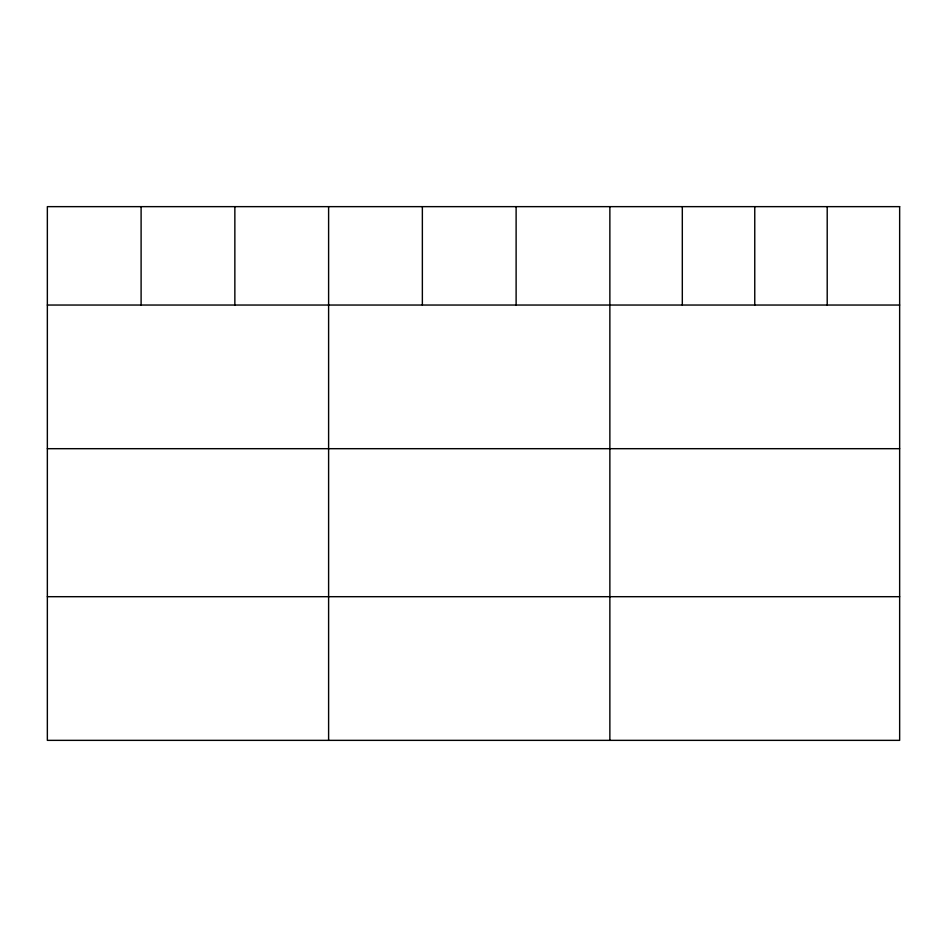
<?xml version="1.0" encoding="UTF-8"?>
<svg xmlns="http://www.w3.org/2000/svg" width="947" height="947" viewBox="0 0 947 947"><rect width="100%" height="100%" fill="white"/><g stroke="black" fill="none" stroke-linecap="round" stroke-linejoin="round"><path stroke-width="1.42" d="M47.35 305.041L899.65 305.041M47.35 448.689L899.65 448.689M47.35 596.693L899.65 596.693M827.205 206.647L827.205 305.041M754.759 206.647L754.759 305.041M682.313 206.647L682.313 305.041M609.868 206.647L609.868 740.353M516.115 206.647L516.115 305.041M422.362 206.647L422.362 305.041M328.609 206.647L328.609 740.353M234.856 206.647L234.856 305.041M141.103 206.647L141.103 305.041M899.65 206.647L47.35 206.647L47.35 740.353L899.65 740.353L899.65 206.647"/></g></svg>
